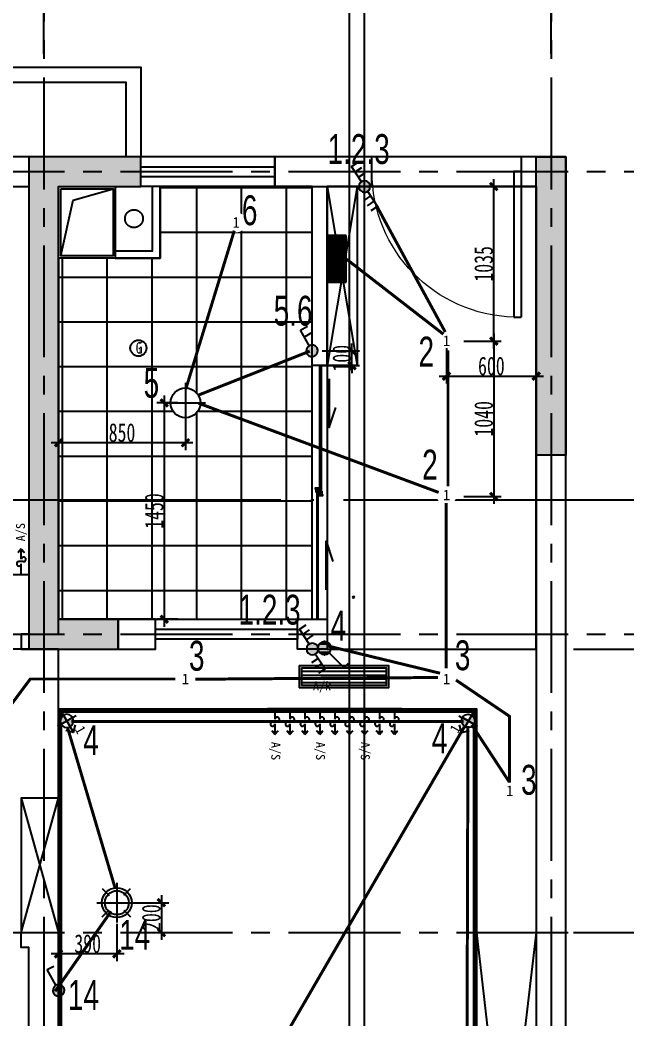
# Model space of a CAD drawing. Header units: millimetres. Extents: x -133666 to 880576, y -269375 to 86941.
# Drawn here: x 29715 to 33783, y -205505 to -198809 of the extents above; entities that cross this region are included whole.
import ezdxf
from ezdxf.enums import TextEntityAlignment as Align

# ---------------------------------------------------------------- set-up
doc = ezdxf.new("R2010")
doc.units = ezdxf.units.MM
doc.header["$LTSCALE"] = 1000
for name, pattern in [('6#轴网(1-4)20181120$0$11 12 17 18 19 20 21 22-ZW$0$DOTE', [2.42, 2, -0.2, 0.02, -0.2]), ('CENTER', [50.8, 31.75, -6.35, 6.35, -6.35]), ('CENTER2', [1.125, 0.75, -0.125, 0.125, -0.125]), ('DASHED', [19.05, 12.7, -6.35]), ('PS', [3200, 1500, -200, 1500])]:
    doc.linetypes.add(name, pattern=pattern)
doc.layers.get('0').update_dxf_attribs({"linetype": 'CONTINUOUS'})
doc.layers.get('Defpoints').update_dxf_attribs({"color": 6, "linetype": 'CONTINUOUS'})
for name, color, linetype in [('6#轴网(1-4)20181120$0$11 12 17 18 19 20 21 22-ZW$0$AXIS_轴线_A', 8, '6#轴网(1-4)20181120$0$11 12 17 18 19 20 21 22-ZW$0$DOTE'), ('A-area', 23, 'CONTINUOUS'), ('A-FUR', 8, 'CONTINUOUS'), ('A-烟气道', 105, 'CONTINUOUS'), ('AXIS', 253, 'CENTER'), ('C-顶面灯具、灯带', 22, 'CONTINUOUS'), ('C-顶面设备（风口、换气扇、投影仪）', 7, 'CONTINUOUS'), ('C-顶面造型线', 32, 'CONTINUOUS'), ('DIM', 3, 'CONTINUOUS'), ('EQUIP-照明', 3, 'CONTINUOUS'), ('EQUIP-箱柜', 3, 'CONTINUOUS'), ('M-机电点位(布局空间)', 7, 'CONTINUOUS'), ('PS', 6, 'PS'), ('PUB_HATCH', 8, 'CONTINUOUS'), ('TEL_TEXT', 7, 'CONTINUOUS'), ('WALL', 2, 'CONTINUOUS'), ('WINDOW', 4, 'CONTINUOUS'), ('WIRE-照明', 1, 'CONTINUOUS'), ('剪力墙', 6, 'CONTINUOUS'), ('栏杆', 142, 'CONTINUOUS'), ('电气标注', 2, 'CONTINUOUS'), ('门', 9, 'CONTINUOUS')]:
    doc.layers.add(name, color=color, linetype=linetype)
doc.layers.add('S-ANNO-REVS', color=1, linetype='CONTINUOUS', true_color=0xff0000, plot=False)
doc.styles.add('_HZTXT', font='BZXW', dxfattribs={"width": 0.7, "bigfont": 'BZHZ'})
doc.styles.add('_TCH_LABEL', font='COMPLEX', dxfattribs={"bigfont": 'GBCBIG'})
doc.styles.add('_TEL_DIM', font='', dxfattribs={"width": 0.8, "height": 3.5})
doc.styles.add('DIM', font='', dxfattribs={"width": 0.7})
doc.styles.add('WORD-2', font='simhei.ttf')
doc.styles.add('ZZ', font='tssdeng.shx', dxfattribs={"width": 0.7, "bigfont": 'tssdchn.shx'})
doc.styles.add('图框－2', font='tssdeng.shx', dxfattribs={"width": 0.7, "bigfont": 'TSSDCHN.shx'})
doc.styles.get('_TEL_DIM').set_extended_font_data('SimSun')
doc.styles.get('DIM').set_extended_font_data('SimSun')
doc.dimstyles.new('TSSD_100_100', dxfattribs={"dimtxt": 300, "dimasz": 100, "dimexe": 100, "dimexo": 250, "dimgap": 100, "dimtad": 1, "dimdec": 0, "dimzin": 0, "dimdsep": 46, "dimtxsty": 'ZZ', "dimblk": 'ARCHTICK', "dimcen": 0, "dimdle": 100, "dimclrd": 256, "dimclrt": 7, "dimadec": 0, "dimazin": 0, "dimtfac": 1, "dimtdec": 0, "dimtix": 1, "dimtmove": 2, "dimatfit": 3, "dimfxl": 0, "dimtolj": 1, "dimtzin": 0, "dimarcsym": 0})
doc.dimstyles.new('金螳螂1-50', dxfattribs={"dimscale": 50, "dimtxt": 2.5, "dimasz": 1, "dimexe": 1, "dimexo": 1, "dimgap": 0.1, "dimtad": 1, "dimdec": 0, "dimrnd": 5, "dimzin": 0, "dimdsep": 46, "dimtxsty": 'DIM', "dimblk": 'ARCHTICK', "dimcen": 2, "dimdle": 1, "dimclrd": 254, "dimclre": 254, "dimclrt": 30, "dimadec": 0, "dimazin": 0, "dimtfac": 1, "dimtdec": 0, "dimtix": 1, "dimtmove": 2, "dimatfit": 3, "dimldrblk": 'A', "dimfxl": 0, "dimtolj": 1, "dimtzin": 0, "dimarcsym": 0})

# ---------------------------------------------------------------- blocks, each defined once
blk = doc.blocks.new('_ArchTick')
at = {"color": 0, "linetype": 'ByBlock', "const_width": 0.4}
blk.add_lwpolyline([(-0.5, -0.5), (0.5, 0.5)], dxfattribs=at)
blk = doc.blocks.new('*D349')
at = {"layer": 'Defpoints', "color": 0}
for p in [(6800, 10424), (3400, 9440.5), (6800, 9440.5)]:
    blk.add_point(p, dxfattribs=at)
at = {"layer": 'DIM', "color": 0, "lineweight": -2}
for p, q in [((3400, 9690.5), (3400, 10524)), ((6800, 9690.5), (6800, 10524))]:
    blk.add_line(p, q, dxfattribs=at)
at = {"layer": 'DIM', "lineweight": -2}
blk.add_line((3300, 10424), (6900, 10424), dxfattribs=at)
at = {"layer": 'DIM', "lineweight": -2, "xscale": 100, "yscale": 100, "zscale": 100, "rotation": 180}
blk.add_blockref('_ArchTick', (3400, 10424), dxfattribs=at)
at = {"layer": 'DIM', "lineweight": -2, "xscale": 100, "yscale": 100, "zscale": 100}
blk.add_blockref('_ArchTick', (6800, 10424), dxfattribs=at)
at = {"layer": 'DIM', "color": 7, "insert": (5100, 10674), "char_height": 300, "attachment_point": 5, "style": 'ZZ'}
blk.add_mtext('\\A1;3400', dxfattribs=at)
blk = doc.blocks.new('*D356')
at = {"layer": 'Defpoints', "color": 0}
for p in [(3400, 10424), (800, 9440.5), (3400, 9440.5)]:
    blk.add_point(p, dxfattribs=at)
at = {"layer": 'DIM', "color": 0, "lineweight": -2}
for p, q in [((800, 9690.5), (800, 10524)), ((3400, 9690.5), (3400, 10524))]:
    blk.add_line(p, q, dxfattribs=at)
at = {"layer": 'DIM', "lineweight": -2}
blk.add_line((700, 10424), (3500, 10424), dxfattribs=at)
at = {"layer": 'DIM', "lineweight": -2, "xscale": 100, "yscale": 100, "zscale": 100, "rotation": 180}
blk.add_blockref('_ArchTick', (800, 10424), dxfattribs=at)
at = {"layer": 'DIM', "lineweight": -2, "xscale": 100, "yscale": 100, "zscale": 100}
blk.add_blockref('_ArchTick', (3400, 10424), dxfattribs=at)
at = {"layer": 'DIM', "color": 7, "insert": (2100, 10674), "char_height": 300, "attachment_point": 5, "style": 'ZZ'}
blk.add_mtext('\\A1;2600', dxfattribs=at)
blk = doc.blocks.new('A3ktsjw')
at = {"layer": '栏杆'}
for points in [[(-26114.3, 169534.8), (-26114.3, 170134.8), (-24864.3, 170134.8), (-24864.3, 169534.8)], [(-26014.3, 169534.8), (-26014.3, 170034.8), (-24964.3, 170034.8), (-24964.3, 169534.8)]]:
    blk.add_lwpolyline(points, dxfattribs=at)
blk = doc.blocks.new('$DorLib2D$00000001')
for p, q in [((0.45, 0.975), (0.5, 0.975)), ((0.45, 0), (0.45, 0.975)), ((0.5, 0), (0.5, 0.975)), ((0.5, 0), (0.45, 0))]:
    blk.add_line(p, q)
at = {"lineweight": 13}
blk.add_arc((0.475, 0), 0.975, 91.46928, 180, dxfattribs=at)
blk = doc.blocks.new('$TCHSYS$WIN2D')
for p, q in [((-0.5, 0.5), (0.5, 0.5)), ((-0.5, 0.5), (-0.5, -0.5)), ((0.5, 0.5), (0.5, -0.5)), ((0.5, 0.1667), (-0.5, 0.1667)), ((0.5, -0.1667), (-0.5, -0.1667)), ((-0.5, -0.5), (0.5, -0.5))]:
    blk.add_line(p, q)
blk = doc.blocks.new('*U766')
at = {"linetype": 'DASHED', "ltscale": 5}
h = blk.add_hatch(dxfattribs=at)
h.set_pattern_fill('ANSI31', color=250, scale=8, angle=315, style=0)
h.set_pattern_definition([(0, (483.662, 0), (9e-15, 25.4), [])])
h.paths.add_polyline_path([(583.9, 16.1), (583.9, 133.9), (16.1, 133.9), (16.1, 16.1)])
blk.add_line((0, 150), (0, 0))
at = {"color": 251}
blk.add_line((16.1, 133.9), (16.1, 16.1), dxfattribs=at)
blk.add_lwpolyline([(0, 150), (600, 150), (600, 0), (0, 0)])
blk.add_lwpolyline([(0, 150), (600, 150), (600, 0), (0, 0)])
blk.add_lwpolyline([(16.1, 133.9), (583.9, 133.9), (583.9, 16.1), (16.1, 16.1)], dxfattribs=at)
blk.add_lwpolyline([(16.1, 133.9), (583.9, 133.9), (583.9, 16.1), (16.1, 16.1)], dxfattribs=at)
at = {"style": 'WORD-2'}
blk.add_attdef('A/S_001', (247.6, 41.1), '', height=60, dxfattribs=at)
blk = doc.blocks.new('DIFF-WLL')
at = {"color": 7, "linetype": 'ByBlock'}
for p, q in [((0, 0), (2.05, 0)), ((5, 0), (4.28, 0.61)), ((4.28, 0.61), (4.76, 0)), ((2.95, 0), (4.76, 0)), ((5, 0), (4.28, -0.61)), ((4.28, -0.61), (4.76, 0))]:
    blk.add_line(p, q, dxfattribs=at)
for centre, radius, start, end in [((2.06, 0.44), 0.443, 4.4518, 269.236), ((-3.48, 0.01), 5.99, 356.4344, 4.4518), ((2.94, -0.44), 0.443, 169.2229, 89.236)]:
    blk.add_arc(centre, radius, start, end, dxfattribs=at)
blk = doc.blocks.new('*U388')
at = {"color": 251}
blk.add_line((0, 300), (0, 0), dxfattribs=at)
at = {"color": 251, "xscale": 34.56325301062316, "yscale": 34.56325301062316, "zscale": 34.56325301062316}
for p in [(0, 250), (0, 150), (0, 50)]:
    blk.add_blockref('DIFF-WLL', p, dxfattribs=at)
at = {"style": 'WORD-2'}
blk.add_attdef('A/S', (222.2, 25.3), '', height=60, dxfattribs=at)
blk = doc.blocks.new('嵌入式筒灯')
at = {"color": 250}
blk.add_wipeout([(42.2, -42.7), (44.8, -40), (47.2, -37.1), (49.4, -34.1), (51.5, -30.9), (53.3, -27.6), (54.9, -24.2), (56.3, -20.7), (57.5, -17.1), (58.5, -13.5), (59.2, -9.8), (59.7, -6), (60, -2.3), (60, 1.5), (59.8, 5.3), (59.4, 9), (58.7, 12.7), (57.8, 16.4), (56.6, 20), (55.2, 23.5), (53.7, 26.9), (51.9, 30.2), (49.9, 33.4), (47.7, 36.5), (45.3, 39.4), (42.7, 42.2), (40, 44.8), (37.1, 47.2), (34.1, 49.4), (30.9, 51.5), (27.6, 53.3), (24.2, 54.9), (20.7, 56.3), (17.1, 57.5), (13.5, 58.5), (9.8, 59.2), (6, 59.7), (2.3, 60), (-1.5, 60), (-5.3, 59.8), (-9, 59.4), (-12.7, 58.7), (-16.4, 57.8), (-20, 56.6), (-23.5, 55.2), (-26.9, 53.7), (-30.2, 51.9), (-33.4, 49.9), (-36.5, 47.7), (-39.4, 45.3), (-42.2, 42.7), (-44.8, 40), (-47.2, 37.1), (-49.4, 34.1), (-51.5, 30.9), (-53.3, 27.6), (-54.9, 24.2), (-56.3, 20.7), (-57.5, 17.1), (-58.5, 13.5), (-59.2, 9.8), (-59.7, 6), (-60, 2.3), (-60, -1.5), (-59.8, -5.3), (-59.4, -9), (-58.7, -12.7), (-57.8, -16.4), (-56.6, -20), (-55.2, -23.5), (-53.7, -26.9), (-51.9, -30.2), (-49.9, -33.4), (-47.7, -36.5), (-45.3, -39.4), (-42.7, -42.2), (-40, -44.8), (-37.1, -47.2), (-34.1, -49.4), (-30.9, -51.5), (-27.6, -53.3), (-24.2, -54.9), (-20.7, -56.3), (-17.1, -57.5), (-13.5, -58.5), (-9.8, -59.2), (-6, -59.7), (-2.3, -60), (1.5, -60), (5.3, -59.8), (9, -59.4), (12.7, -58.7), (16.4, -57.8), (20, -56.6), (23.5, -55.2), (26.9, -53.7), (30.2, -51.9), (33.4, -49.9), (36.5, -47.7), (39.4, -45.3)], dxfattribs=at)
at = {"color": 251, "style": 'WORD-2'}
blk.add_attdef('1', text='', height=64, dxfattribs=at).set_placement((0, 0), align=Align.MIDDLE)
blk = doc.blocks.new('*U201')
at = {"color": 250}
blk.add_wipeout([(28.1, -28.5), (29.8, -26.7), (31.5, -24.7), (33, -22.7), (34.3, -20.6), (35.5, -18.4), (36.6, -16.1), (37.6, -13.8), (38.4, -11.4), (39, -9), (39.5, -6.5), (39.8, -4), (40, -1.5), (40, 1), (39.9, 3.5), (39.6, 6), (39.1, 8.5), (38.5, 10.9), (37.7, 13.3), (36.8, 15.7), (35.8, 17.9), (34.6, 20.1), (33.2, 22.3), (31.8, 24.3), (30.2, 26.3), (28.5, 28.1), (26.7, 29.8), (24.7, 31.5), (22.7, 33), (20.6, 34.3), (18.4, 35.5), (16.1, 36.6), (13.8, 37.6), (11.4, 38.4), (9, 39), (6.5, 39.5), (4, 39.8), (1.5, 40), (-1, 40), (-3.5, 39.9), (-6, 39.6), (-8.5, 39.1), (-10.9, 38.5), (-13.3, 37.7), (-15.7, 36.8), (-17.9, 35.8), (-20.1, 34.6), (-22.3, 33.2), (-24.3, 31.8), (-26.3, 30.2), (-28.1, 28.5), (-29.8, 26.7), (-31.5, 24.7), (-33, 22.7), (-34.3, 20.6), (-35.5, 18.4), (-36.6, 16.1), (-37.6, 13.8), (-38.4, 11.4), (-39, 9), (-39.5, 6.5), (-39.8, 4), (-40, 1.5), (-40, -1), (-39.9, -3.5), (-39.6, -6), (-39.1, -8.5), (-38.5, -10.9), (-37.7, -13.3), (-36.8, -15.7), (-35.8, -17.9), (-34.6, -20.1), (-33.2, -22.3), (-31.8, -24.3), (-30.2, -26.3), (-28.5, -28.1), (-26.7, -29.8), (-24.7, -31.5), (-22.7, -33), (-20.6, -34.3), (-18.4, -35.5), (-16.1, -36.6), (-13.8, -37.6), (-11.4, -38.4), (-9, -39), (-6.5, -39.5), (-4, -39.8), (-1.5, -40), (1, -40), (3.5, -39.9), (6, -39.6), (8.5, -39.1), (10.9, -38.5), (13.3, -37.7), (15.7, -36.8), (17.9, -35.8), (20.1, -34.6), (22.3, -33.2), (24.3, -31.8), (26.3, -30.2)], dxfattribs=at)
h = blk.add_hatch(color=250)
edge = h.paths.add_edge_path()
edge.add_arc((0, 0), 40, 90, 180)
edge.add_line((-40, 0), (0, 0))
edge.add_line((0, 0), (0, 40))
edge = h.paths.add_edge_path()
edge.add_arc((0, 0), 40, 270, 360)
edge.add_line((40, 0), (0, 0))
edge.add_line((0, 0), (0, -40))
at = {"color": 251}
for p, q in [((0, -64), (0, 64)), ((-64, 0), (80, 0)), ((-40, 0), (40, 0)), ((0, 40), (0, -40)), ((80, 0), (46.4, 33.6)), ((80, 0), (46.4, -33.6))]:
    blk.add_line(p, q, dxfattribs=at)
blk.add_circle((0, 0), 40)
at = {"style": 'WORD-2'}
blk.add_attdef('1', (19.6, -92.8), '', height=60, dxfattribs=at)
blk = doc.blocks.new('A$C40BE60D6')
blk.add_circle((180, 180), 180)
at = {"style": '图框－2', "width": 0.7}
blk.add_text('G', height=259, dxfattribs=at).set_placement((127, 54))
at = {"ltscale": 0.15, "insert": (122, 310), "char_height": 250, "width": 119.17, "attachment_point": 1, "style": 'DIM'}
blk.add_mtext('G', dxfattribs=at)
blk = doc.blocks.new('*U226')
at = {"color": 250}
blk.add_wipeout([(70.3, -71.2), (74.6, -66.7), (78.6, -61.8), (82.4, -56.8), (85.8, -51.5), (88.8, -46), (91.6, -40.3), (93.9, -34.5), (95.9, -28.5), (97.5, -22.5), (98.7, -16.3), (99.5, -10.1), (100, -3.8), (100, 2.5), (99.7, 8.8), (98.9, 15), (97.8, 21.2), (96.3, 27.3), (94.4, 33.3), (92.1, 39.1), (89.4, 44.8), (86.4, 50.4), (83.1, 55.7), (79.5, 60.8), (75.5, 65.7), (71.2, 70.3), (66.7, 74.6), (61.8, 78.6), (56.8, 82.4), (51.5, 85.8), (46, 88.8), (40.3, 91.6), (34.5, 93.9), (28.5, 95.9), (22.5, 97.5), (16.3, 98.7), (10.1, 99.5), (3.8, 100), (-2.5, 100), (-8.8, 99.7), (-15, 98.9), (-21.2, 97.8), (-27.3, 96.3), (-33.3, 94.4), (-39.1, 92.1), (-44.8, 89.4), (-50.4, 86.4), (-55.7, 83.1), (-60.8, 79.5), (-65.7, 75.5), (-70.3, 71.2), (-74.6, 66.7), (-78.6, 61.8), (-82.4, 56.8), (-85.8, 51.5), (-88.8, 46), (-91.6, 40.3), (-93.9, 34.5), (-95.9, 28.5), (-97.5, 22.5), (-98.7, 16.3), (-99.5, 10.1), (-100, 3.8), (-100, -2.5), (-99.7, -8.8), (-98.9, -15), (-97.8, -21.2), (-96.3, -27.3), (-94.4, -33.3), (-92.1, -39.1), (-89.4, -44.8), (-86.4, -50.4), (-83.1, -55.7), (-79.5, -60.8), (-75.5, -65.7), (-71.2, -70.3), (-66.7, -74.6), (-61.8, -78.6), (-56.8, -82.4), (-51.5, -85.8), (-46, -88.8), (-40.3, -91.6), (-34.5, -93.9), (-28.5, -95.9), (-22.5, -97.5), (-16.3, -98.7), (-10.1, -99.5), (-3.8, -100), (2.5, -100), (8.8, -99.7), (15, -98.9), (21.2, -97.8), (27.3, -96.3), (33.3, -94.4), (39.1, -92.1), (44.8, -89.4), (50.4, -86.4), (55.7, -83.1), (60.8, -79.5), (65.7, -75.5)], dxfattribs=at)
at = {"color": 251, "ltscale": 2}
for p, q in [((-97.8, 94.3), (-51.2, 47.7)), ((0, 133.3), (0, -133.3)), ((47.7, 51.2), (90.8, 94.3)), ((-133.3, 0), (133.3, 0)), ((-97.8, -94.3), (-51.2, -47.7)), ((47.7, -51.2), (90.8, -94.3))]:
    blk.add_line(p, q, dxfattribs=at)
blk.add_circle((0, 0), 100)
at = {"color": 251}
blk.add_circle((0, 0), 80, dxfattribs=at)
blk = doc.blocks.new('*D840')
at = {"layer": 'Defpoints', "color": 0}
for p in [(33174, -203025.7), (33174, -204925.7), (34305, -204925.7)]:
    blk.add_point(p, dxfattribs=at)
at = {"layer": 'DIM', "lineweight": -2}
blk.add_line((34305, -202925.7), (34305, -205025.7), dxfattribs=at)
at = {"layer": 'DIM', "color": 0, "lineweight": -2}
for p, q in [((33424, -203025.7), (34405, -203025.7)), ((33424, -204925.7), (34405, -204925.7))]:
    blk.add_line(p, q, dxfattribs=at)
at = {"layer": 'DIM', "lineweight": -2, "xscale": 100, "yscale": 100, "zscale": 100}
for p, rotation in [((34305, -203025.7), 90), ((34305, -204925.7), 270)]:
    blk.add_blockref('_ArchTick', p, dxfattribs=dict(at, rotation=rotation))
at = {"layer": 'DIM', "color": 7, "insert": (34055, -203975.7), "char_height": 300, "attachment_point": 5, "rotation": 90, "style": 'ZZ'}
blk.add_mtext('\\A1;1900', dxfattribs=at)
blk = doc.blocks.new('*U197')
at = {"color": 251}
blk.add_circle((0, 0), 120, dxfattribs=at)
at = {"color": 250}
blk.add_wipeout([(105, -107), (112, -100), (118, -93), (124, -85), (129, -77), (133, -69), (137, -61), (141, -52), (144, -43), (146, -34), (148, -24), (149, -15), (150, -6), (150, 4), (149, 13), (148, 23), (147, 32), (144, 41), (142, 50), (138, 59), (134, 67), (130, 76), (125, 84), (119, 91), (113, 99), (107, 105), (100, 112), (93, 118), (85, 124), (77, 129), (69, 133), (61, 137), (52, 141), (43, 144), (34, 146), (24, 148), (15, 149), (6, 150), (-4, 150), (-13, 149), (-23, 148), (-32, 147), (-41, 144), (-50, 142), (-59, 138), (-67, 134), (-76, 130), (-84, 125), (-91, 119), (-99, 113), (-105, 107), (-112, 100), (-118, 93), (-124, 85), (-129, 77), (-133, 69), (-137, 61), (-141, 52), (-144, 43), (-146, 34), (-148, 24), (-149, 15), (-150, 6), (-150, -4), (-149, -13), (-148, -23), (-147, -32), (-144, -41), (-142, -50), (-138, -59), (-134, -67), (-130, -76), (-125, -84), (-119, -91), (-113, -99), (-107, -105), (-100, -112), (-93, -118), (-85, -124), (-77, -129), (-69, -133), (-61, -137), (-52, -141), (-43, -144), (-34, -146), (-24, -148), (-15, -149), (-6, -150), (4, -150), (13, -149), (23, -148), (32, -147), (41, -144), (50, -142), (59, -138), (67, -134), (76, -130), (84, -125), (91, -119), (99, -113)], dxfattribs=at)
at = {"color": 251, "ltscale": 2}
for p, q in [((0, 200), (0, -200)), ((-200, 0), (200, 0))]:
    blk.add_line(p, q, dxfattribs=at)
blk.add_circle((0, 0), 150)
blk = doc.blocks.new('单联单控开关 暗装')
at = {"linetype": 'Continuous'}
h = blk.add_hatch(color=256, dxfattribs=at)
edge = h.paths.add_edge_path()
edge.add_ellipse((0, 0), major_axis=(-26.5, 8.4), ratio=1, start_angle=0, end_angle=360, ccw=False)
for p, q in [((-54.2, 100.1), (-23.5, 117)), ((-12.9, 24.7), (-54.2, 100.1))]:
    blk.add_line(p, q)
at = {"linetype": 'Continuous', "extrusion": (0, 0, -1)}
blk.add_ellipse((0, 0), major_axis=(-26.5, 8.4), ratio=1, start_param=1.546417, end_param=7.829602, dxfattribs=at)
blk = doc.blocks.new('*D1202')
at = {"layer": 'C-顶面造型线', "color": 254, "lineweight": -2}
for p, q in [((30364, -204868.4), (30364, -205118.4)), ((29974, -204975.7), (29974, -205118.4)), ((30414, -205068.4), (29924, -205068.4))]:
    blk.add_line(p, q, dxfattribs=at)
at = {"layer": 'Defpoints', "color": 0}
for p in [(30364, -204725.7), (29974, -204925.7), (29974, -205068.4)]:
    blk.add_point(p, dxfattribs=at)
at = {"layer": 'C-顶面造型线', "color": 254, "lineweight": -2, "xscale": 50, "yscale": 50, "zscale": 50, "rotation": 180}
blk.add_blockref('_ArchTick', (29974, -205068.4), dxfattribs=at)
at = {"layer": 'C-顶面造型线', "color": 254, "lineweight": -2, "xscale": 50, "yscale": 50, "zscale": 50}
blk.add_blockref('_ArchTick', (30364, -205068.4), dxfattribs=at)
at = {"layer": 'C-顶面造型线', "color": 30, "insert": (30169, -205000.9), "char_height": 125, "attachment_point": 5, "style": 'DIM'}
blk.add_mtext('\\A1;390', dxfattribs=at)
blk = doc.blocks.new('A')
for p, q in [((-1.44, 1.15), (-1.09, 1.44)), ((-1.09, 1.44), (0, 0)), ((-0.37, 0), (-2.13, 0)), ((-1.44, 1.15), (-0.37, 0)), ((-1.44, -1.15), (-0.37, 0)), ((-1.09, -1.44), (0, 0)), ((-1.44, -1.15), (-1.09, -1.44))]:
    blk.add_line(p, q)
for points in [[(-1.44, 1.15), (-1.09, 1.44), (-0.37, 0), (0, 0)], [(-1.44, -1.15), (-1.09, -1.44), (-0.37, 0), (0, 0)]]:
    blk.add_solid(points)
blk = doc.blocks.new('*D1203')
at = {"layer": 'C-顶面造型线', "color": 254, "lineweight": -2}
for p, q in [((30662.6, -204675.7), (30662.6, -204975.7)), ((30462.6, -204725.7), (30712.6, -204725.7)), ((30462.6, -204925.7), (30712.6, -204925.7))]:
    blk.add_line(p, q, dxfattribs=at)
at = {"layer": 'Defpoints', "color": 0}
for p in [(30364, -204725.7), (29874, -204925.7), (30662.6, -204925.7)]:
    blk.add_point(p, dxfattribs=at)
at = {"layer": 'C-顶面造型线', "color": 254, "lineweight": -2, "xscale": 50, "yscale": 50, "zscale": 50}
for p, rotation in [((30662.6, -204725.7), 90), ((30662.6, -204925.7), 270)]:
    blk.add_blockref('_ArchTick', p, dxfattribs=dict(at, rotation=rotation))
at = {"layer": 'C-顶面造型线', "color": 30, "insert": (30595.1, -204825.7), "char_height": 125, "attachment_point": 5, "rotation": 90, "style": 'DIM'}
blk.add_mtext('\\A1;200', dxfattribs=at)
blk = doc.blocks.new('*D1207')
at = {"layer": 'C-顶面造型线', "color": 254, "lineweight": -2}
for p, q in [((31940, -201026.8), (31940, -200976.8)), ((31740, -201026.8), (31990, -201026.8)), ((31940, -201125.7), (31940, -201026.8)), ((31740, -201125.7), (31990, -201125.7)), ((31940, -201125.7), (31940, -201175.7))]:
    blk.add_line(p, q, dxfattribs=at)
at = {"layer": 'Defpoints', "color": 0}
for p in [(31674, -201026.8), (31940, -201026.8), (31674, -201125.7)]:
    blk.add_point(p, dxfattribs=at)
at = {"layer": 'C-顶面造型线', "color": 254, "lineweight": -2, "xscale": 50, "yscale": 50, "zscale": 50}
for p, rotation in [((31940, -201026.8), 270), ((31940, -201125.7), 90)]:
    blk.add_blockref('_ArchTick', p, dxfattribs=dict(at, rotation=rotation))
at = {"layer": 'C-顶面造型线', "color": 30, "insert": (31872.5, -201076.3), "char_height": 125, "attachment_point": 5, "rotation": 90, "style": 'DIM'}
blk.add_mtext('\\A1;100', dxfattribs=at)
blk = doc.blocks.new('三联单控开关 暗装')
at = {"linetype": 'Continuous'}
h = blk.add_hatch(color=256, dxfattribs=at)
edge = h.paths.add_edge_path()
edge.add_ellipse((0, 0), major_axis=(-19.7, 19.7), ratio=1, start_angle=0, end_angle=360, ccw=False)
for p, q in [((-61.8, 95.6), (-29.9, 116.5)), ((-13.9, 22.3), (-61.8, 95.6)), ((-45.2, 70.2), (-13, 92)), ((-28.6, 44.8), (3.6, 66.6))]:
    blk.add_line(p, q, dxfattribs=at)
at = {"linetype": 'Continuous', "extrusion": (0, 0, -1)}
blk.add_ellipse((0, 0), major_axis=(-19.7, 19.7), ratio=1, start_param=4.559076237561083, end_param=10.84226154474067, dxfattribs=at)
blk = doc.blocks.new('*D1208')
at = {"layer": 'C-顶面造型线', "color": 254, "lineweight": -2}
for p, q in [((32574, -201009.1), (32574, -201246.6)), ((33174, -201009.1), (33174, -201246.6)), ((32524, -201196.6), (33224, -201196.6))]:
    blk.add_line(p, q, dxfattribs=at)
at = {"layer": 'Defpoints', "color": 0}
for p in [(32574, -200959.1), (33174, -200959.1), (33174, -201196.6)]:
    blk.add_point(p, dxfattribs=at)
at = {"layer": 'C-顶面造型线', "color": 254, "lineweight": -2, "xscale": 50, "yscale": 50, "zscale": 50, "rotation": 180}
blk.add_blockref('_ArchTick', (32574, -201196.6), dxfattribs=at)
at = {"layer": 'C-顶面造型线', "color": 254, "lineweight": -2, "xscale": 50, "yscale": 50, "zscale": 50}
blk.add_blockref('_ArchTick', (33174, -201196.6), dxfattribs=at)
at = {"layer": 'C-顶面造型线', "color": 30, "insert": (32874, -201129.1), "char_height": 125, "attachment_point": 5, "style": 'DIM'}
blk.add_mtext('\\A1;600', dxfattribs=at)
blk = doc.blocks.new('*D1209')
at = {"layer": 'C-顶面造型线', "color": 254, "lineweight": -2}
for p, q in [((32890.1, -200911.6), (32890.1, -202053.3)), ((32690.6, -200961.6), (32940.1, -200961.6)), ((32690.1, -202003.3), (32940.1, -202003.3))]:
    blk.add_line(p, q, dxfattribs=at)
at = {"layer": 'Defpoints', "color": 0}
for p in [(32640.6, -200961.6), (32639.8, -202003.3), (32890.1, -202003.3)]:
    blk.add_point(p, dxfattribs=at)
at = {"layer": 'C-顶面造型线', "color": 254, "lineweight": -2, "xscale": 50, "yscale": 50, "zscale": 50}
for p, rotation in [((32890.1, -200961.6), 90), ((32890.1, -202003.3), 270)]:
    blk.add_blockref('_ArchTick', p, dxfattribs=dict(at, rotation=rotation))
at = {"layer": 'C-顶面造型线', "color": 30, "insert": (32822.6, -201482.4), "char_height": 125, "attachment_point": 5, "rotation": 90, "style": 'DIM'}
blk.add_mtext('\\A1;1040', dxfattribs=at)
blk = doc.blocks.new('*D1210')
at = {"layer": 'C-顶面造型线', "color": 254, "lineweight": -2}
for p, q in [((32890.1, -201011.6), (32890.1, -199875.7)), ((32740.6, -199925.7), (32940.1, -199925.7)), ((32740.6, -200961.6), (32940.1, -200961.6))]:
    blk.add_line(p, q, dxfattribs=at)
at = {"layer": 'Defpoints', "color": 0}
for p in [(32690.6, -199925.7), (32890.1, -199925.7), (32690.6, -200961.6)]:
    blk.add_point(p, dxfattribs=at)
at = {"layer": 'C-顶面造型线', "color": 254, "lineweight": -2, "xscale": 50, "yscale": 50, "zscale": 50}
for p, rotation in [((32890.1, -199925.7), 90), ((32890.1, -200961.6), 270)]:
    blk.add_blockref('_ArchTick', p, dxfattribs=dict(at, rotation=rotation))
at = {"layer": 'C-顶面造型线', "color": 30, "insert": (32822.6, -200443.7), "char_height": 125, "attachment_point": 5, "rotation": 90, "style": 'DIM'}
blk.add_mtext('\\A1;1035', dxfattribs=at)
blk = doc.blocks.new('*D1213')
at = {"layer": 'Defpoints', "color": 0}
for p in [(30824, -201375.7), (30682.3, -202825.7), (30824, -202825.7)]:
    blk.add_point(p, dxfattribs=at)
at = {"layer": 'DIM', "color": 254, "lineweight": -2}
for p, q in [((30682.3, -201325.7), (30682.3, -202875.7)), ((30774, -201375.7), (30632.3, -201375.7)), ((30774, -202825.7), (30632.3, -202825.7))]:
    blk.add_line(p, q, dxfattribs=at)
at = {"layer": 'DIM', "color": 254, "lineweight": -2, "xscale": 50, "yscale": 50, "zscale": 50}
for p, rotation in [((30682.3, -201375.7), 90), ((30682.3, -202825.7), 270)]:
    blk.add_blockref('_ArchTick', p, dxfattribs=dict(at, rotation=rotation))
at = {"layer": 'DIM', "color": 30, "insert": (30614.8, -202100.7), "char_height": 125, "attachment_point": 5, "rotation": 90, "style": 'DIM'}
blk.add_mtext('\\A1;1450', dxfattribs=at)
blk = doc.blocks.new('*D1214')
at = {"layer": 'Defpoints', "color": 0}
for p in [(30824, -201375.7), (29974, -201425.7), (29974, -201642.9)]:
    blk.add_point(p, dxfattribs=at)
at = {"layer": 'DIM', "color": 254, "lineweight": -2}
for p, q in [((29974, -201475.7), (29974, -201692.9)), ((30824, -201442.9), (30824, -201692.9)), ((30874, -201642.9), (29924, -201642.9))]:
    blk.add_line(p, q, dxfattribs=at)
at = {"layer": 'DIM', "color": 254, "lineweight": -2, "xscale": 50, "yscale": 50, "zscale": 50, "rotation": 180}
blk.add_blockref('_ArchTick', (29974, -201642.9), dxfattribs=at)
at = {"layer": 'DIM', "color": 254, "lineweight": -2, "xscale": 50, "yscale": 50, "zscale": 50}
blk.add_blockref('_ArchTick', (30824, -201642.9), dxfattribs=at)
at = {"layer": 'DIM', "color": 30, "insert": (30399, -201575.4), "char_height": 125, "attachment_point": 5, "style": 'DIM'}
blk.add_mtext('\\A1;850', dxfattribs=at)
blk = doc.blocks.new('双联单控开关 暗装')
at = {"linetype": 'Continuous'}
h = blk.add_hatch(color=256, dxfattribs=at)
edge = h.paths.add_edge_path()
edge.add_ellipse((0, 0), major_axis=(-26.8, 7.6), ratio=1, start_angle=0, end_angle=360, ccw=False)
for p, q in [((-55.1, 99.6), (-21.8, 118.3)), ((-12.3, 23.2), (-55.1, 99.6)), ((-37.3, 66.1), (-3.6, 85.7))]:
    blk.add_line(p, q, dxfattribs=at)
at = {"linetype": 'Continuous', "extrusion": (0, 0, -1)}
blk.add_ellipse((0, 0), major_axis=(-26.8, 7.6), ratio=1, start_param=1.568207, end_param=7.851392, dxfattribs=at)
blk = doc.blocks.new('$equip$00001962')
for p, q in [((0.147, 0.356), (0.625, 0.833)), ((0.625, 0.833), (0.766, 0.692))]:
    blk.add_line(p, q)
blk.add_circle((0, 0.208), 0.208)
for p in [(0, 0.417), (-0.208, 0.208), (0, 0), (0.208, 0.208)]:
    blk.add_point(p)
for points in [[(-0.104, 0.389), (0.104, 0.389), (-0.18, 0.313), (0.18, 0.313)], [(0, 0.417), (0, 0.417), (-0.104, 0.389), (0.104, 0.389)], [(-0.18, 0.313), (0.18, 0.313), (-0.208, 0.208), (0.208, 0.208)], [(-0.18, 0.104), (0.18, 0.104), (-0.208, 0.208), (0.208, 0.208)], [(-0.104, 0.028), (0.104, 0.028), (-0.18, 0.104), (0.18, 0.104)], [(0, 0), (0, 0), (-0.104, 0.028), (0.104, 0.028)]]:
    blk.add_solid(points)
at = {"layer": 'TEL_TEXT', "style": '_TEL_DIM', "flags": 1}
blk.add_attdef('A', text='', height=0.00002, dxfattribs=at).set_placement((0, 0), align=Align.MIDDLE_CENTER)
blk = doc.blocks.new('*X1222')
at = {"color": 0}
for p, q in [((-250, 33), (-83, 200)), ((-250, 68), (-118, 200)), ((-250, 104), (-154, 200)), ((-250, 139), (-189, 200)), ((-250, 174), (-224, 200)), ((-247, 0), (-47, 200)), ((-212, 0), (-12, 200)), ((-177, 0), (23, 200)), ((-141, 0), (59, 200)), ((-106, 0), (94, 200)), ((-71, 0), (129, 200)), ((-35, 0), (165, 200)), ((0, 0), (200, 200)), ((35, 0), (235, 200)), ((71, 0), (250, 179)), ((106, 0), (250, 144)), ((141, 0), (250, 109)), ((177, 0), (250, 73)), ((212, 0), (250, 38)), ((247, 0), (250, 3))]:
    blk.add_line(p, q, dxfattribs=at)
blk = doc.blocks.new('$equip$00001421')
for p, q in [((0.75, 0.6), (-0.75, 0.6)), ((-0.75, 0.6), (-0.75, 0)), ((0.75, 0), (0.75, 0.6)), ((-0.75, 0), (0.75, 0))]:
    blk.add_line(p, q)
at = {"const_width": 0.6}
blk.add_lwpolyline([(-0.75, 0.3), (0.75, 0.3)], dxfattribs=at)
for p in [(0, 0.6), (-0.75, 0.3), (0, 0), (0.75, 0.3)]:
    blk.add_point(p)
at = {"xscale": 0.00300000000061118, "yscale": 0.00300000000061118, "zscale": 0.00300000000061118}
blk.add_blockref('*X1222', (0, 0), dxfattribs=at)
at = {"style": '_TCH_LABEL', "flags": 9}
blk.add_attdef('A', (0, 0), '', height=0.00002, dxfattribs=at)
blk = doc.blocks.new('B20190222125856')
at = {"layer": '6#轴网(1-4)20181120$0$11 12 17 18 19 20 21 22-ZW$0$AXIS_轴线_A'}
blk.add_line((2989.5, 6700), (9118.2, 6700), dxfattribs=at)
at = {"layer": 'AXIS', "linetype": 'CENTER2'}
for p, q in [((3400, 11781), (3400, -2685.7)), ((6800, 11781), (6800, -2685.7)), ((-2834.7, 8900), (9118.1, 8900)), ((-2834.7, 5800), (9118.1, 5800)), ((-2834.7, 3800), (9118.1, 3800))]:
    blk.add_line(p, q, dxfattribs=at)
at = {"layer": 'DIM'}
for base, p1, p2, picture, middle in [((3400, 10424), (800, 9440.5), (3400, 9440.5), '*D356', (2100, 10674)), ((6800, 10424), (3400, 9440.5), (6800, 9440.5), '*D349', (5100, 10674))]:
    dim = blk.add_linear_dim(base=base, p1=p1, p2=p2, dimstyle='TSSD_100_100', dxfattribs=at)
    dim.commit()
    dim.dimension.update_dxf_attribs({"geometry": picture, "text_midpoint": middle})

msp = doc.modelspace()

# ---------------------------------------------------------------- hatches: boundary and pattern name
at = {"layer": 'C-顶面造型线'}
h = msp.add_hatch(dxfattribs=at)
h.set_pattern_fill('_USER,_O', color=35, scale=300, double=1, pattern_type=0)
h.set_pattern_definition([(0, (0, -54132.42), (0, 300), []), (90, (0, -54132.42), (-300, 2e-14), [])])
h.paths.add_polyline_path([(30654, -199925.7), (30654, -200405.7), (29974, -200405.7), (29974, -202825.7), (31674, -202825.7), (31674, -199925.7)])
at = {"layer": 'PUB_HATCH'}
for points in [[(30374, -202825.7), (29974, -202825.7), (29974, -199925.7), (30524, -199925.7), (30524, -199725.7), (29774, -199725.7), (29774, -203025.7), (29974, -203025.7), (30374, -203025.7)], [(33174, -199725.7), (33374, -199725.7), (33374, -201725.7), (33174, -201725.7), (33174, -199925.7)]]:
    msp.add_hatch(color=256, dxfattribs=at).paths.add_polyline_path(points)
at = {"layer": '门'}
h = msp.add_hatch(dxfattribs=at)
h.set_pattern_fill('!PYH_GALSSC', color=250, scale=10, angle=450, style=0)
h.set_pattern_definition([(315, (31733.967, -200936.339), (9.9999, 9.9999), []), (45, (31733.967, -200936.339), (-9.9999, 9.9999), [])])
h.paths.add_polyline_path([(31726, -201123.7), (31732, -201123.7), (31734, -201125.7), (31734, -201976.7), (31732, -201978.7), (31726, -201978.7), (31724, -201976.7), (31724, -201125.7)])
h = msp.add_hatch(dxfattribs=at)
h.set_pattern_fill('!PYH_GALSSC', color=250, scale=10, angle=450, style=0)
h.set_pattern_definition([(45, (31713.967, -202908.154), (9.9999, -9.9999), []), (315, (31713.967, -202908.154), (-9.9999, -9.9999), [])])
h.paths.add_polyline_path([(31706, -202820.7), (31712, -202820.7), (31714, -202818.7), (31714, -201967.8), (31712, -201965.8), (31706, -201965.8), (31704, -201967.8), (31704, -202818.7)])

# ---------------------------------------------------------------- linework, layer by layer
at = {"layer": 'A-FUR'}
for p, q in [((31774, -199925.7), (31974, -201125.7)), ((31974, -199925.7), (31774, -201125.7)), ((29724, -204925.7), (29974, -204025.7)), ((29724, -204025.7), (29974, -204925.7)), ((32774, -204925.7), (33174, -208375.7)), ((33174, -204925.7), (32774, -208375.7))]:
    msp.add_line(p, q, dxfattribs=at)
for p in [(31924, -60536.6), (32024, -60536.6)]:
    msp.add_xline(p, (0, 1), dxfattribs=at)
for points in [[(31974, -201125.7), (31774, -201125.7), (31774, -199925.7), (31974, -199925.7)], [(29974, -204925.7), (29974, -204025.7), (29724, -204025.7), (29724, -204925.7)], [(32774, -204925.7), (33174, -204925.7), (33174, -208375.7), (32774, -208375.7)]]:
    msp.add_lwpolyline(points, close=True, dxfattribs=at)
at = {"layer": 'A-烟气道'}
for points in [[(29974, -199925.7), (30354, -199925.7), (30354, -200405.7), (29974, -200405.7)], [(29989, -199940.7), (30339, -199940.7), (30339, -200390.7), (29989, -200390.7)]]:
    msp.add_lwpolyline(points, close=True, dxfattribs=at)
msp.add_lwpolyline([(29989, -200390.7), (30071.8, -200017.9), (30339, -199940.7)], dxfattribs=at)
at = {"layer": 'C-顶面造型线'}
for points in [[(30654, -199925.7), (30654, -200405.7), (29974, -200405.7), (29974, -202825.7), (31674, -202825.7), (31674, -199925.7)], [(31774, -203025.7), (33174, -203025.7), (33174, -199925.7), (31774, -199925.7)], [(29974, -203025.7), (28774, -203025.7), (28774, -204925.7), (29974, -204925.7)], [(32774, -208325.7), (29974, -208325.7), (29974, -203425.7), (32774, -203425.7)]]:
    msp.add_lwpolyline(points, close=True, dxfattribs=at)
at = {"layer": 'C-顶面造型线', "color": 35}
for points in [[(32764, -208315.7), (29984, -208315.7), (29984, -203435.7), (32764, -203435.7)], [(32754, -208305.7), (29994, -208305.7), (29994, -203445.7), (32754, -203445.7)]]:
    msp.add_lwpolyline(points, close=True, dxfattribs=at)
at = {"layer": 'DIM'}
msp.add_line((31692.6, -203107.3), (31692.6, -203107.3), dxfattribs=at)
at = {"layer": 'PS', "ltscale": 0.5}
msp.add_circle((30479, -200140.7), 60, dxfattribs=at)
at = {"layer": 'S-ANNO-REVS'}
for p in [(32574, -200959.1), (32574, -201992.4)]:
    msp.add_point(p, dxfattribs=at)
at = {"layer": 'WALL'}
msp.add_line((32074, -199925.7), (33074, -199925.7), dxfattribs=at)
for points in [[(29974, -202925.7), (29974, -199925.7), (30524, -199925.7), (30524, -199725.7), (29874, -199725.7), (29374, -199725.7), (29374, -199925.7), (29774, -199925.7), (29774, -202925.7), (29724, -202925.7), (29724, -203025.7), (29874, -203025.7)], [(30354, -200405.7), (30654, -200405.7), (30654, -199925.7)], [(30354, -200355.7), (30604, -200355.7), (30604, -199925.7)], [(29774, -205875.7), (29774, -205025.7), (29724, -205025.7), (29724, -204925.7), (29974, -204925.7), (29974, -205875.7)]]:
    msp.add_lwpolyline(points, dxfattribs=at)
for points in [[(32074, -199925.7), (32074, -199725.7), (31424, -199725.7), (31424, -199725.7), (31424, -199925.7)], [(33374, -208625.7), (33374, -199725.7), (33074, -199725.7), (33074, -199925.7), (33174, -199925.7), (33174, -208525.7), (32474, -208525.7), (32474, -208725.7), (33174, -208725.7), (33174, -210125.7), (32874, -210125.7), (32874, -210325.7), (33374, -210325.7)], [(31674, -199925.7), (31774, -199925.7), (31774, -201125.7), (31674, -201125.7)], [(30374, -203025.7), (30624, -203025.7), (30624, -202825.7), (30374, -202825.7)]]:
    msp.add_lwpolyline(points, close=True, dxfattribs=at)
at = {"layer": 'WALL', "elevation": 0}
msp.add_lwpolyline([(31574, -202825.7), (31774, -202825.7), (31774, -203025.7), (31574, -203025.7)], close=True, dxfattribs=at)
at = {"layer": 'WINDOW'}
msp.add_line((33074, -199725.7, 0), (32074, -199725.7, 0), dxfattribs=at)
msp.add_lwpolyline([(30624, -202892.4), (31574, -202892.4), (31574, -202959.1), (30624, -202959.1)], close=True, dxfattribs=at)
at = {"layer": '剪力墙', "elevation": 0}
for points in [[(30374, -202825.7), (29974, -202825.7), (29974, -199925.7), (30524, -199925.7), (30524, -199725.7), (29774, -199725.7), (29774, -203025.7), (29974, -203025.7), (30374, -203025.7)], [(33174, -199725.7), (33374, -199725.7), (33374, -201725.7), (33174, -201725.7), (33174, -199925.7)]]:
    msp.add_lwpolyline(points, close=True, dxfattribs=at)
msp.add_lwpolyline([(33174, -199925.7), (33174, -199925.7)], dxfattribs=at)
at = {"layer": '门', "color": 250}
for p, q in [((31701.7, -201948.2), (31716.2, -201964.6)), ((31701.8, -201964.6), (31715.3, -201948.2)), ((31721.7, -201996.3), (31736.2, -201979.9)), ((31721.8, -201979.9), (31735.3, -201996.3)), ((31944.2, -202685.1), (31958.7, -202668.7)), ((31944.3, -202668.7), (31957.8, -202685.1))]:
    msp.add_line(p, q, dxfattribs=at)
at = {"layer": '门'}
for points in [[(31726, -201123.7), (31732, -201123.7), (31734, -201125.7), (31734, -201976.7), (31732, -201978.7), (31726, -201978.7), (31724, -201976.7), (31724, -201125.7)], [(31706, -202820.7), (31712, -202820.7), (31714, -202818.7), (31714, -201967.8), (31712, -201965.8), (31706, -201965.8), (31704, -201967.8), (31704, -202818.7)]]:
    msp.add_lwpolyline(points, close=True, dxfattribs=at)
for points in [[(31787.4, -201215), (31787.4, -201541.7), (31831.3, -201406.6)], [(31724, -201947), (31694, -201947), (31694, -201952), (31701, -201952), (31701, -201962), (31698, -201962), (31698, -201972), (31703, -201972)], [(31694, -201947), (31724, -201947), (31724, -201952), (31717, -201952), (31717, -201962), (31720, -201962), (31720, -201972), (31715, -201972), (31715, -201965.8), (31703, -201965.8), (31703, -201970.8)], [(31722.8, -201948.2), (31695.2, -201948.2), (31695.2, -201950.8), (31702.2, -201950.8), (31702.2, -201963.2), (31699.2, -201963.2), (31699.2, -201970.8), (31701.8, -201970.8), (31701.8, -201964.6), (31716.2, -201964.6), (31716.2, -201970.8), (31718.8, -201970.8), (31718.8, -201963.2), (31715.8, -201963.2), (31715.8, -201950.8), (31722.8, -201950.8), (31722.8, -201948.2), (31695.2, -201948.2)], [(31703, -201970.8), (31703, -201972)], [(31744, -201997.5), (31714, -201997.5), (31714, -201992.5), (31721, -201992.5), (31721, -201982.5), (31718, -201982.5), (31718, -201972.5), (31723, -201972.5)], [(31714, -201997.5), (31744, -201997.5), (31744, -201992.5), (31737, -201992.5), (31737, -201982.5), (31740, -201982.5), (31740, -201972.5), (31735, -201972.5), (31735, -201978.7), (31723, -201978.7), (31723, -201973.7)], [(31742.8, -201996.3), (31715.2, -201996.3), (31715.2, -201993.7), (31722.2, -201993.7), (31722.2, -201981.3), (31719.2, -201981.3), (31719.2, -201973.7), (31721.8, -201973.7), (31721.8, -201979.9), (31736.2, -201979.9), (31736.2, -201973.7), (31738.8, -201973.7), (31738.8, -201981.3), (31735.8, -201981.3), (31735.8, -201993.7), (31742.8, -201993.7), (31742.8, -201996.3), (31715.2, -201996.3)], [(31723, -201973.7), (31723, -201972.5)], [(31767.4, -202629.5), (31767.4, -202302.8), (31811.3, -202437.9)]]:
    msp.add_lwpolyline(points, dxfattribs=at)

# ---------------------------------------------------------------- block references
at = {"layer": 'A-area'}
msp.add_blockref('A3ktsjw', (55388.3, -369260.5), dxfattribs=at)
at = {"layer": 'C-顶面设备（风口、换气扇、投影仪）', "color": 7, "xscale": 0.2999999999883585, "yscale": 0.2999999999883585, "zscale": 0.2999999999883585}
msp.add_blockref('A$C40BE60D6', (30454.7, -201062.5), dxfattribs=at)
at = {"layer": 'C-顶面设备（风口、换气扇、投影仪）', "color": 7}
for p, rotation in [((29774, -202525.7), 90), ((31374, -203425.7), 270), ((31674, -203425.7), 270), ((31974, -203425.7), 270)]:
    msp.add_blockref('*U388', p, dxfattribs=dict(at, rotation=rotation)).add_auto_attribs({'A/S': 'A/S'})
ref = msp.add_blockref('*U766', (31585.1, -203286.4), dxfattribs=at)
ref.add_attrib('A/S_001', 'A/R', (31678.3, -203303.1), dxfattribs={"layer": '0', "height": 60, "style": 'WORD-2'})
at = {"layer": 'DIM'}
msp.add_blockref('B20190222125856', (26474, -208725.7), dxfattribs=at)
at = {"layer": 'EQUIP-照明', "xscale": -210, "yscale": 210, "zscale": 210, "rotation": 180}
msp.add_blockref('$equip$00001962', (31755.4, -202975.8), dxfattribs=at)
at = {"layer": 'EQUIP-箱柜', "xscale": 210, "yscale": 210, "zscale": 210, "rotation": 270}
msp.add_blockref('$equip$00001421', (31775.9, -200410.1), dxfattribs=at)
at = {"layer": 'M-机电点位(布局空间)', "color": 7}
for name, p, xscale, yscale, zscale in [('三联单控开关 暗装', (32024, -199925.7), 1.395793079675059, 1.395793079675059, 1.395793079675059), ('双联单控开关 暗装', (31672, -201026.8), 1.396369439433329, 1.396369439433329, 1.396369439433329), ('三联单控开关 暗装', (31674, -203025.7), 1.395793079675059, 1.395793079675059, 1.395793079675059), ('单联单控开关 暗装', (29974, -205313.6), 1.396369439447881, 1.396369439447881, 1.396369439447881)]:
    msp.add_blockref(name, p, dxfattribs=dict(at, xscale=xscale, yscale=yscale, zscale=zscale))
at = {"layer": 'M-机电点位(布局空间)', "color": 7, "xscale": 1.395793079675059, "yscale": 1.395793079675059, "zscale": 1.395793079675059, "rotation": 180}
for p in [(32024, -199925.7), (31674, -203025.7, 0)]:
    msp.add_blockref('三联单控开关 暗装', p, dxfattribs=at)
at = {"layer": 'WINDOW', "rotation": 180}
for name, p, xscale, yscale, zscale in [('$TCHSYS$WIN2D', (30974, -199825.7), 900, 200, 900), ('$DorLib2D$00000001', (32574, -199825.7), -1000, 1000, -1000)]:
    msp.add_blockref(name, p, dxfattribs=dict(at, xscale=xscale, yscale=yscale, zscale=zscale))

# ---------------------------------------------------------------- texts
at = {"layer": '电气标注', "style": '_HZTXT', "width": 0.7}
for s, p in [('1.2.3', (31984.8, -199774.3, 0)), ('5.6', (31545.5, -200857.7, 0)), ('5', (30596, -201341.3, 0)), ('2', (32462.2, -201889.4, 0)), ('1.2.3', (31387.9, -202861.6, 0)), ('4', (31848.6, -202968.6, 0)), ('14', (30140.7, -205444.3, 0))]:
    msp.add_text(s, height=200, rotation=0.00001, dxfattribs=at).set_placement(p, align=Align.CENTER)

# ---------------------------------------------------------------- dimensions: what is measured, and where the dimension line sits
at = {"layer": 'C-顶面造型线'}
for base, p1, p2, picture, middle in [((32890.1, -199925.7), (32690.6, -200961.6), (32690.6, -199925.7), '*D1210', (32822.6, -200443.7)), ((31940, -201026.8), (31674, -201125.7), (31674, -201026.8), '*D1207', (31872.5, -201076.3))]:
    dim = msp.add_linear_dim(base=base, p1=p1, p2=p2, angle=90, dimstyle='金螳螂1-50', dxfattribs=at)
    dim.commit()
    dim.dimension.update_dxf_attribs({"geometry": picture, "text_midpoint": middle})
at = {"layer": 'DIM'}
dim = msp.add_linear_dim(base=(34305, -204925.7), p1=(33174, -203025.7), p2=(33174, -204925.7), angle=90, dimstyle='TSSD_100_100', dxfattribs=at)
dim.commit()
dim.dimension.update_dxf_attribs({"geometry": '*D840', "text_midpoint": (34055, -203975.7)})

# ---------------------------------------------------------------- next in the draw order: block references
at = {"layer": 'C-顶面灯具、灯带', "xscale": 1.111111111240461, "yscale": 1.111111111240461, "zscale": 1.111111111240461}
for p in [(31164, -200165.7), (32574, -200959.1), (32574, -201992.4), (30824, -203225.7), (32574, -203225.7), (32997, -203975.7)]:
    msp.add_blockref('嵌入式筒灯', p, dxfattribs=at).add_auto_attribs({'1': '1'})
at = {"layer": 'C-顶面灯具、灯带'}
for name, p, xscale, yscale, zscale in [('*U197', (30824, -201375.7), 0.6666799925733358, 0.6666799925733358, 0.6666799925733358), ('*U226', (30364, -204725.7), 1.000019989151042, 1.000019989151042, 1.000019989151042)]:
    msp.add_blockref(name, p, dxfattribs=dict(at, xscale=xscale, yscale=yscale, zscale=zscale))
ref = msp.add_blockref('*U201', (30029.2, -203507.5), dxfattribs=dict(at, xscale=-1.111111111221337, yscale=1.111111111240461, zscale=1.111111111111111, rotation=119.7448812975006))
ref.add_attrib('1', '1', (30081, -203563.6), dxfattribs={"layer": '0', "height": 66.7, "rotation": 299.74488, "style": 'WORD-2'})
ref = msp.add_blockref('*U201', (32718.7, -203507.5), dxfattribs=dict(at, xscale=1.111111111221337, yscale=1.111111111221337, zscale=1.111111111221337, rotation=240.2551187024993))
ref.add_attrib('1', '1', (32648.6, -203595.8), dxfattribs={"layer": '0', "height": 66.7, "rotation": 60.25512, "style": 'WORD-2'})

# ---------------------------------------------------------------- next in the draw order: linework, layer by layer
at = {"layer": 'WIRE-照明', "const_width": 20}
for points in [[(32565.1, -200901), (32102.8, -200050.8)], [(30825.6, -201285.7), (31151.3, -200221.5)], [(31903, -200412.1), (32552.5, -200915.3)], [(30904.3, -201326.2), (31657.2, -201029)], [(32583.4, -201023.7), (32583.4, -201935.8)], [(32520.9, -201975.9), (30911.7, -201377.6)], [(32571.3, -203155.5), (32571.3, -202047.1)], [(32529.9, -203187.6), (31780.5, -203005.6)], [(30756.3, -203226.4), (29784.1, -203226.4), (29270.3, -203917.6)], [(32515.8, -203216.2), (30889.7, -203227.9)], [(32996.5, -203920.4), (32996.5, -203477.1), (32636.7, -203233.3)], [(30034.7, -203554.4), (30354.4, -204633.3)], [(32687.4, -203511.3), (30059.8, -203511.3)], [(31418.6, -205744.5), (32690.8, -203550.4)], [(32703.7, -208208.8), (32717.1, -203541.2)], [(32742.5, -203533.2), (32994.2, -203917)], [(30325.8, -204783.5), (29950.9, -205319.5)]]:
    msp.add_lwpolyline(points, dxfattribs=at)

# ---------------------------------------------------------------- next in the draw order: texts
at = {"layer": '电气标注', "style": '_HZTXT', "width": 0.7}
for s, p in [('6', (31254.5, -200184.4, 0)), ('2', (32437.6, -201132.3, 0)), ('3', (30899.5, -203170.4, 0)), ('3', (32681.4, -203167.4, 0)), ('4', (30191.6, -203736, 0)), ('4', (32527.1, -203724.2, 0)), ('3', (33125.2, -204002, 0)), ('14', (30483.9, -205041.3, 0))]:
    msp.add_text(s, height=200, rotation=0.00001, dxfattribs=at).set_placement(p, align=Align.CENTER)

# ---------------------------------------------------------------- next in the draw order: dimensions: what is measured, and where the dimension line sits
at = {"layer": 'C-顶面造型线'}
for base, p1, p2, picture, middle in [((32890.1, -202003.3), (32640.6, -200961.6), (32639.8, -202003.3), '*D1209', (32822.6, -201482.4)), ((30662.6, -204925.7), (30364, -204725.7), (29874, -204925.7), '*D1203', (30595.1, -204825.7))]:
    dim = msp.add_linear_dim(base=base, p1=p1, p2=p2, angle=90, dimstyle='金螳螂1-50', dxfattribs=at)
    dim.commit()
    dim.dimension.update_dxf_attribs({"geometry": picture, "text_midpoint": middle})
for base, p1, p2, picture, middle in [((33174, -201196.6), (32574, -200959.1), (33174, -200959.1), '*D1208', (32874, -201129.1)), ((29974, -205068.4), (30364, -204725.7), (29974, -204925.7), '*D1202', (30169, -205000.9))]:
    dim = msp.add_linear_dim(base=base, p1=p1, p2=p2, dimstyle='金螳螂1-50', dxfattribs=at)
    dim.commit()
    dim.dimension.update_dxf_attribs({"geometry": picture, "text_midpoint": middle})
at = {"layer": 'DIM'}
dim = msp.add_linear_dim(base=(30682.3, -202825.7), p1=(30824, -201375.7), p2=(30824, -202825.7), angle=90, dimstyle='金螳螂1-50', dxfattribs=at)
dim.commit()
dim.dimension.update_dxf_attribs({"geometry": '*D1213', "text_midpoint": (30614.8, -202100.7)})
dim = msp.add_linear_dim(base=(29974, -201642.9), p1=(30824, -201375.7), p2=(29974, -201425.7), dimstyle='金螳螂1-50', dxfattribs=at)
dim.commit()
dim.dimension.update_dxf_attribs({"geometry": '*D1214', "text_midpoint": (30399, -201575.4)})

doc.saveas('drawing.dxf')
